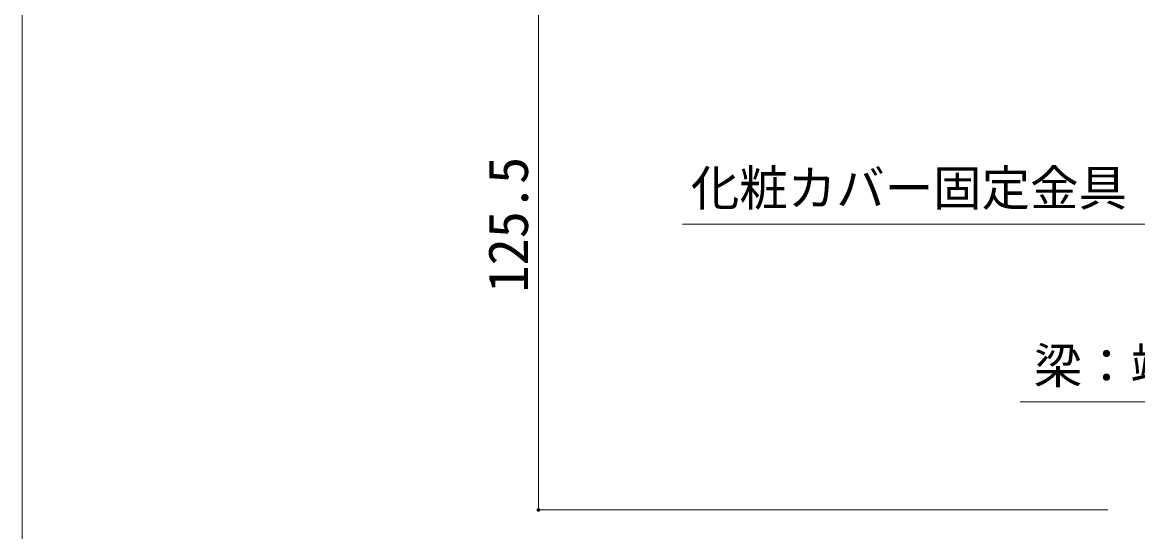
# Model space of a CAD drawing. Units: millimetres, scale not verified. Extents: x -10001 to 9999, y -6925 to 6925.
# Drawn here: x -10001 to -7584, y -5227 to -4123 of the extents above; entities that cross this region are included whole.
import ezdxf
from ezdxf.enums import TextEntityAlignment as Align

# ---------------------------------------------------------------- set-up
doc = ezdxf.new("R2010")
doc.units = ezdxf.units.MM
doc.header["$LTSCALE"] = 50
for name, color, linetype, lineweight in [('0-0_8図面枠', 5, 'Continuous', 9), ('0-E_3-7', 7, 'Continuous', 9), ('0-F_3-8', 3, 'Continuous', 9), ('1-0_1-8', 4, 'Continuous', 9), ('1-A_1-7', 7, 'Continuous', 9)]:
    doc.layers.add(name, color=color, linetype=linetype, lineweight=lineweight)
doc.styles.add('ＭＳ ゴシック', font='')
doc.styles.get('ＭＳ ゴシック').set_extended_font_data('MS Gothic')

msp = doc.modelspace()

# ---------------------------------------------------------------- linework, layer by layer
at = {"layer": '0-0_8図面枠'}
msp.add_lwpolyline([(-10000.58, -6924.86), (9999.42, -6924.86), (9999.42, 6925.14), (-10000.58, 6925.14)], close=True, dxfattribs=at)
at = {"layer": '0-E_3-7', "color": 3}
for p, q in [((-8882.44, -3924.91), (-8882.44, -5179.91)), ((-8882.44, -5179.91), (-7648.94, -5179.91))]:
    msp.add_line(p, q, dxfattribs=at)
at = {"layer": '0-E_3-7'}
for points in [[(-8886.43, -5179.66), (-8882.44, -5179.91), (-8886.44, -5179.91)], [(-8886.44, -5179.91), (-8884.58, -5183.29), (-8886.41, -5180.42)], [(-8886.44, -5179.91), (-8884.14, -5183.53), (-8884.58, -5183.29)], [(-8882.44, -5179.91), (-8884.14, -5183.53), (-8886.44, -5179.91)], [(-8886.37, -5179.16), (-8882.44, -5179.91), (-8886.43, -5179.66)], [(-8886.41, -5180.42), (-8884.99, -5183), (-8886.31, -5180.91)], [(-8886.41, -5180.42), (-8884.58, -5183.29), (-8884.99, -5183)], [(-8886.24, -5178.68), (-8882.44, -5179.91), (-8886.37, -5179.16)], [(-8886.31, -5180.91), (-8885.36, -5182.65), (-8886.16, -5181.39)], [(-8886.31, -5180.91), (-8884.99, -5183), (-8885.36, -5182.65)], [(-8886.06, -5178.21), (-8882.44, -5179.91), (-8886.24, -5178.68)], [(-8886.16, -5181.39), (-8885.68, -5182.27), (-8885.94, -5181.84)], [(-8886.16, -5181.39), (-8885.36, -5182.65), (-8885.68, -5182.27)], [(-8885.82, -5177.77), (-8882.44, -5179.91), (-8886.06, -5178.21)], [(-8885.52, -5177.36), (-8882.44, -5179.91), (-8885.82, -5177.77)], [(-8885.18, -5177), (-8882.44, -5179.91), (-8885.52, -5177.36)], [(-8884.79, -5176.68), (-8882.44, -5179.91), (-8885.18, -5177)], [(-8884.37, -5176.41), (-8882.44, -5179.91), (-8884.79, -5176.68)], [(-8884.37, -5176.41), (-8882.44, -5175.91), (-8882.44, -5179.91)], [(-8883.91, -5176.19), (-8882.44, -5175.91), (-8884.37, -5176.41)], [(-8882.44, -5179.91), (-8883.68, -5183.72), (-8884.14, -5183.53)], [(-8883.43, -5176.04), (-8882.44, -5175.91), (-8883.91, -5176.19)], [(-8882.44, -5179.91), (-8883.19, -5183.84), (-8883.68, -5183.72)], [(-8882.94, -5175.95), (-8882.44, -5175.91), (-8883.43, -5176.04)], [(-8882.44, -5179.91), (-8882.69, -5183.91), (-8883.19, -5183.84)], [(-8882.44, -5179.91), (-8882.44, -5183.91), (-8882.69, -5183.91)], [(-8882.44, -5175.91), (-8878.44, -5179.91), (-8882.44, -5179.91)], [(-8882.19, -5175.92), (-8878.44, -5179.91), (-8882.44, -5175.91)], [(-8882.44, -5179.91), (-8881.94, -5183.88), (-8882.44, -5183.91)], [(-8882.44, -5179.91), (-8881.44, -5183.79), (-8881.94, -5183.88)], [(-8882.44, -5179.91), (-8880.97, -5183.63), (-8881.44, -5183.79)], [(-8882.44, -5179.91), (-8880.51, -5183.42), (-8880.97, -5183.63)], [(-8882.44, -5179.91), (-8880.09, -5183.15), (-8880.51, -5183.42)], [(-8878.44, -5179.91), (-8880.09, -5183.15), (-8882.44, -5179.91)], [(-8881.69, -5175.98), (-8878.44, -5179.91), (-8882.19, -5175.92)], [(-8881.2, -5176.11), (-8878.44, -5179.91), (-8881.69, -5175.98)], [(-8880.74, -5176.29), (-8878.44, -5179.91), (-8881.2, -5176.11)], [(-8880.3, -5176.54), (-8878.44, -5179.91), (-8880.74, -5176.29)], [(-8880.3, -5176.54), (-8878.47, -5179.41), (-8878.44, -5179.91)], [(-8879.89, -5176.83), (-8878.47, -5179.41), (-8880.3, -5176.54)], [(-8878.44, -5179.91), (-8879.7, -5182.83), (-8880.09, -5183.15)], [(-8879.89, -5176.83), (-8878.57, -5178.92), (-8878.47, -5179.41)], [(-8879.52, -5177.18), (-8878.57, -5178.92), (-8879.89, -5176.83)], [(-8878.44, -5179.91), (-8879.36, -5182.46), (-8879.7, -5182.83)], [(-8879.52, -5177.18), (-8878.72, -5178.44), (-8878.57, -5178.92)], [(-8879.2, -5177.56), (-8878.72, -5178.44), (-8879.52, -5177.18)], [(-8878.44, -5179.91), (-8879.06, -5182.06), (-8879.36, -5182.46)], [(-8879.2, -5177.56), (-8878.93, -5177.99), (-8878.72, -5178.44)], [(-8878.44, -5179.91), (-8878.82, -5181.62), (-8879.06, -5182.06)], [(-8878.44, -5179.91), (-8878.64, -5181.15), (-8878.82, -5181.62)], [(-8878.44, -5179.91), (-8878.51, -5180.66), (-8878.64, -5181.15)], [(-8878.44, -5179.91), (-8878.45, -5180.17), (-8878.51, -5180.66)]]:
    msp.add_solid(points, dxfattribs=at)
at = {"layer": '0-F_3-8'}
for p, q in [((-7402.36, -4560.28), (-8570.42, -4560.28)), ((-7377.38, -4945.29), (-7838.75, -4945.29))]:
    msp.add_line(p, q, dxfattribs=at)

# ---------------------------------------------------------------- texts
at = {"layer": '1-0_1-8', "style": 'ＭＳ ゴシック'}
for s, p in [('化粧カバー固定金具：Ｌ', (-8552.24, -4543.81)), ('梁：端部', (-7809.29, -4928.81))]:
    msp.add_text(s, height=76.98, dxfattribs=at).set_placement(p, align=Align.BOTTOM_LEFT)
at = {"layer": '1-A_1-7', "color": 4, "style": 'ＭＳ ゴシック'}
msp.add_text('125.5', height=86.51, rotation=90, dxfattribs=at).set_placement((-8879.07, -4708.78), align=Align.BOTTOM_LEFT)

doc.saveas('drawing.dxf')
